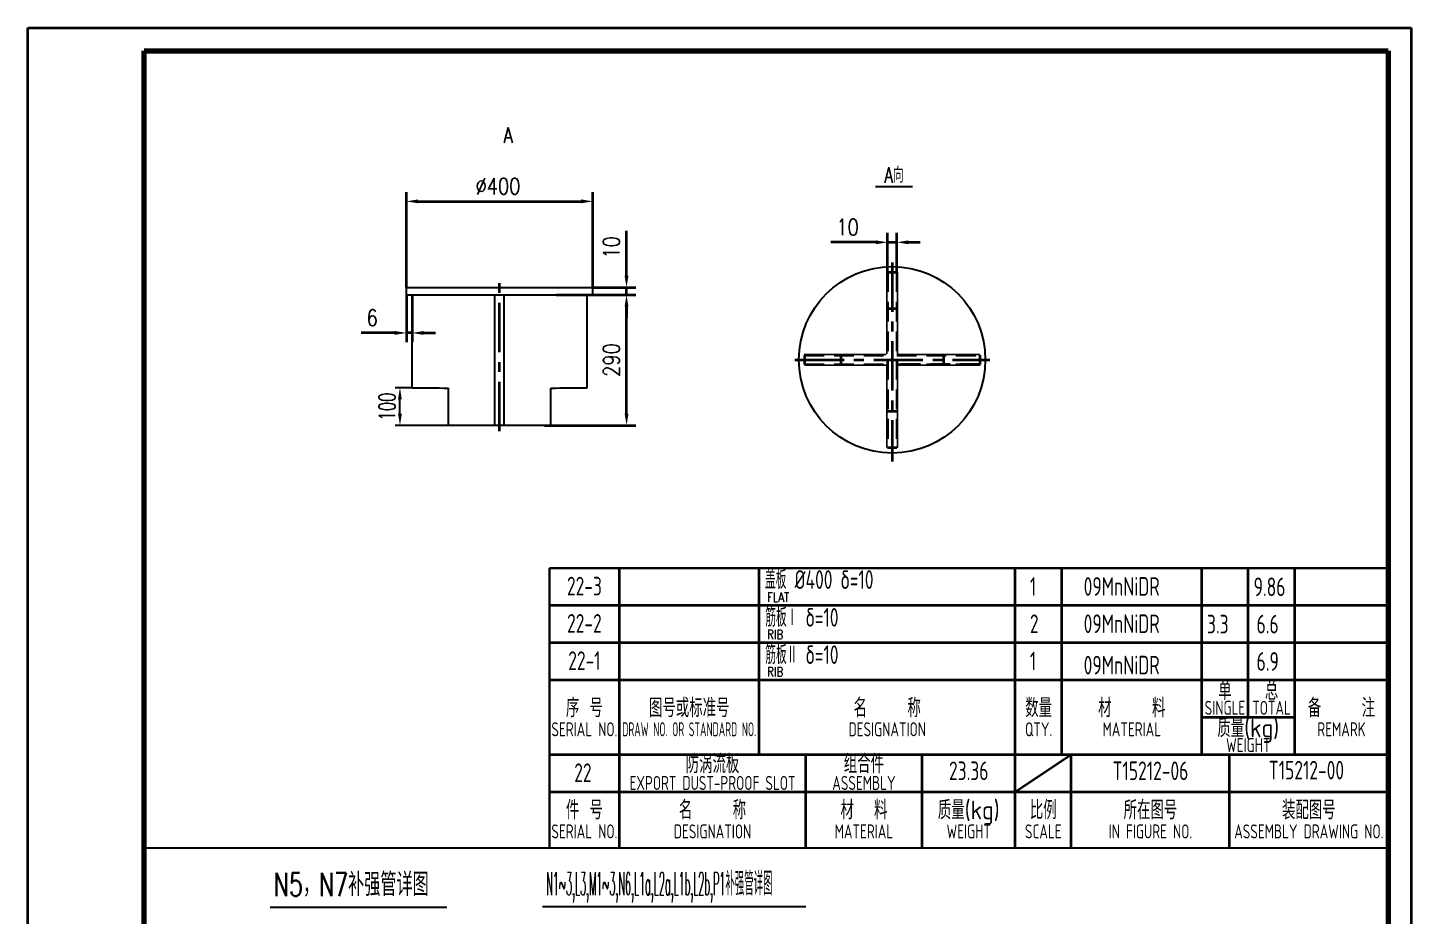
# Model space of a CAD drawing. Header units: millimetres. Extents: x -375 to 18177, y -75 to 6225.
# Drawn here: x -375 to 4080, y 3366 to 6225 of the extents above; entities that cross this region are included whole.
import ezdxf
from ezdxf.enums import TextEntityAlignment as Align

# ---------------------------------------------------------------- set-up
doc = ezdxf.new("R2010")
doc.units = ezdxf.units.MM
doc.header["$LTSCALE"] = 5
doc.linetypes.add('CENTER', pattern=[50.8, 31.75, -6.35, 6.35, -6.35])
doc.linetypes.add('DASHED', pattern=[19.05, 12.7, -6.35])
for name, color, linetype, lineweight in [('1轮廓实线层', 7, 'Continuous', 70), ('2细线层', 4, 'Continuous', 35), ('3中心线层', 1, 'CENTER', 35), ('4虚线层', 6, 'DASHED', 35), ('6文字层', 3, 'Continuous', 35), ('7标注层', 4, 'Continuous', 35), ('图框层', 7, 'Continuous', 70)]:
    doc.layers.add(name, color=color, linetype=linetype, lineweight=lineweight)
doc.styles.add('HC_GBDIM', font='romans', dxfattribs={"width": 0.667, "bigfont": 'gbcbig'})
doc.styles.add('PC_TEXTSTYLE', font='romans.shx', dxfattribs={"width": 0.8, "bigfont": 'hzfs.shx'})
doc.styles.add('TH_GBDIM', font='romans.shx', dxfattribs={"width": 0.8, "bigfont": 'gbcbig.shx'})
doc.styles.add('工程字', font='gbenor.shx', dxfattribs={"width": 0.8, "bigfont": 'gbcbig.shx'})
doc.dimstyles.new('HC_GBDIM', dxfattribs={"dimscale": 15, "dimtxt": 3.5, "dimasz": 2.5, "dimexe": 2, "dimexo": 0, "dimgap": 1.5, "dimtad": 1, "dimdec": 1, "dimzin": 0, "dimdsep": 46, "dimtxsty": 'HC_GBDIM', "dimcen": 2.5, "dimclrd": 130, "dimclre": 130, "dimclrt": 3, "dimadec": 0, "dimazin": 0, "dimtfac": 0.714286, "dimtdec": 1, "dimtmove": 0, "dimatfit": 3, "dimfxl": 0, "dimtzin": 0, "dimlwd": -1, "dimlwe": -1, "dimarcsym": 0})
doc.dimstyles.new('TH_GBDIM', dxfattribs={"dimscale": 15, "dimtxt": 3.5, "dimasz": 2.5, "dimexe": 2, "dimexo": 0, "dimgap": 1.5, "dimtad": 1, "dimdec": 1, "dimzin": 0, "dimdsep": 46, "dimtxsty": 'TH_GBDIM', "dimcen": 2.5, "dimclrd": 130, "dimclre": 130, "dimclrt": 3, "dimadec": 0, "dimazin": 0, "dimtfac": 0.714286, "dimtdec": 1, "dimtmove": 0, "dimatfit": 3, "dimfxl": 0, "dimtzin": 0, "dimlwd": -1, "dimlwe": -1, "dimarcsym": 0})

# ---------------------------------------------------------------- blocks, each defined once
blk = doc.blocks.new('*D3')
at = {"layer": '7标注层', "color": 130}
for p, q in [((2355.9, 5534.5), (2211.4, 5534.5)), ((2393.4, 5438.4), (2393.4, 5564.5)), ((2393.4, 5534.5), (2423.4, 5534.5)), ((2423.4, 5438.4), (2423.4, 5564.5)), ((2460.9, 5534.5), (2498.4, 5534.5))]:
    blk.add_line(p, q, dxfattribs=at)
for points in [[(2355.9, 5528.2), (2355.9, 5540.7), (2393.4, 5534.5)], [(2460.9, 5540.7), (2460.9, 5528.2), (2423.4, 5534.5)]]:
    blk.add_solid(points, dxfattribs=at)
at = {"layer": 'Defpoints', "color": 0}
for p in [(2423.4, 5534.5), (2393.4, 5438.4), (2423.4, 5438.4)]:
    blk.add_point(p, dxfattribs=at)
at = {"layer": '7标注层', "color": 3, "insert": (2264.9, 5583.2), "char_height": 52.5, "attachment_point": 5, "style": 'TH_GBDIM'}
blk.add_mtext('10{}{{\\H0.7x;}{}}', dxfattribs=at)
blk = doc.blocks.new('*D6')
at = {"layer": '7标注层', "color": 130}
for p, q in [((1327.6, 5365.4), (1583.2, 5365.4)), ((1553.2, 4983), (1553.2, 5327.9)), ((1289.4, 4945.5), (1583.2, 4945.5))]:
    blk.add_line(p, q, dxfattribs=at)
for points in [[(1559.4, 5327.9), (1546.9, 5327.9), (1553.2, 5365.4)], [(1546.9, 4983), (1559.4, 4983), (1553.2, 4945.5)]]:
    blk.add_solid(points, dxfattribs=at)
at = {"layer": 'Defpoints', "color": 0}
for p in [(1327.6, 5365.4), (1553.2, 5365.4), (1289.4, 4945.5)]:
    blk.add_point(p, dxfattribs=at)
at = {"layer": '7标注层', "color": 3, "insert": (1504.4, 5155.5), "char_height": 52.5, "attachment_point": 5, "rotation": 90, "style": 'TH_GBDIM'}
blk.add_mtext('290{}{{\\H0.7x;}{}}', dxfattribs=at)
blk = doc.blocks.new('*D1')
at = {"layer": '7标注层', "color": 130}
for p, q in [((844.6, 5365.4), (844.6, 5212.8)), ((862.6, 5365.4), (862.6, 5212.8)), ((807.1, 5242.8), (698.6, 5242.8)), ((862.6, 5242.8), (844.6, 5242.8)), ((900.1, 5242.8), (937.6, 5242.8))]:
    blk.add_line(p, q, dxfattribs=at)
for points in [[(807.1, 5236.6), (807.1, 5249.1), (844.6, 5242.8)], [(900.1, 5249.1), (900.1, 5236.6), (862.6, 5242.8)]]:
    blk.add_solid(points, dxfattribs=at)
at = {"layer": 'Defpoints', "color": 0}
for p in [(844.6, 5365.4), (862.6, 5365.4), (844.6, 5242.8)]:
    blk.add_point(p, dxfattribs=at)
at = {"layer": '7标注层', "color": 3, "insert": (734.1, 5291.6), "char_height": 52.5, "attachment_point": 5, "style": 'TH_GBDIM'}
blk.add_mtext('6{}{{\\H0.7x;}{}}', dxfattribs=at)
blk = doc.blocks.new('*D2')
at = {"layer": '7标注层', "color": 130}
for p, q in [((1553.2, 5426.9), (1553.2, 5571.4)), ((1444.6, 5389.4), (1583.2, 5389.4)), ((1444.6, 5365.4), (1583.2, 5365.4)), ((1553.2, 5365.4), (1553.2, 5389.4)), ((1553.2, 5327.9), (1553.2, 5290.4))]:
    blk.add_line(p, q, dxfattribs=at)
for points in [[(1546.9, 5426.9), (1559.4, 5426.9), (1553.2, 5389.4)], [(1559.4, 5327.9), (1546.9, 5327.9), (1553.2, 5365.4)]]:
    blk.add_solid(points, dxfattribs=at)
at = {"layer": 'Defpoints', "color": 0}
for p in [(1444.6, 5389.4), (1444.6, 5365.4), (1553.2, 5389.4)]:
    blk.add_point(p, dxfattribs=at)
at = {"layer": '7标注层', "color": 3, "insert": (1504.4, 5517.9), "char_height": 52.5, "attachment_point": 5, "rotation": 90, "style": 'TH_GBDIM'}
blk.add_mtext('10{}{{\\H0.7x;}{}}', dxfattribs=at)
blk = doc.blocks.new('*D5')
at = {"layer": '7标注层', "color": 130}
for p, q in [((844.6, 5389.4), (844.6, 5696.2)), ((882.1, 5666.2), (1407.1, 5666.2)), ((1444.6, 5389.4), (1444.6, 5696.2))]:
    blk.add_line(p, q, dxfattribs=at)
for points in [[(882.1, 5672.4), (882.1, 5659.9), (844.6, 5666.2)], [(1407.1, 5659.9), (1407.1, 5672.4), (1444.6, 5666.2)]]:
    blk.add_solid(points, dxfattribs=at)
at = {"layer": 'Defpoints', "color": 0}
for p in [(1444.6, 5666.2), (844.6, 5389.4), (1444.6, 5389.4)]:
    blk.add_point(p, dxfattribs=at)
at = {"layer": '7标注层', "color": 3, "insert": (1139.3, 5714.9), "char_height": 52.5, "attachment_point": 5, "style": 'TH_GBDIM'}
blk.add_mtext('%%c400{}{{\\H0.7x;}{}}', dxfattribs=at)
blk = doc.blocks.new('*D4')
at = {"color": 130}
for p, q in [((862.6, 5066.4), (808.6, 5066.4)), ((823.6, 4983), (823.6, 5028.9)), ((979.6, 4945.5), (808.6, 4945.5))]:
    blk.add_line(p, q, dxfattribs=at)
for points in [[(829.8, 5028.9), (817.3, 5028.9), (823.6, 5066.4)], [(817.3, 4983), (829.8, 4983), (823.6, 4945.5)]]:
    blk.add_solid(points, dxfattribs=at)
at = {"layer": 'Defpoints', "color": 0}
for p in [(823.6, 5066.4), (862.6, 5066.4), (979.6, 4945.5)]:
    blk.add_point(p, dxfattribs=at)
at = {"color": 3, "insert": (782.3, 5006), "char_height": 52.5, "attachment_point": 5, "rotation": 90, "style": 'HC_GBDIM'}
blk.add_mtext('100{}{{\\H0.7x;}{}}', dxfattribs=at)
blk = doc.blocks.new('*U47')
at = {"layer": '2细线层'}
for p, q in [((-375, -75), (-375, 6225)), ((-375, 6225), (4080, 6225)), ((4080, 6225), (4080, -75))]:
    blk.add_line(p, q, dxfattribs=at)
at = {"layer": '图框层'}
for p, q in [((0, 0), (0, 6150)), ((0, 6150), (4005, 6150)), ((4005, 6150), (4005, 0))]:
    blk.add_line(p, q, dxfattribs=at)

msp = doc.modelspace()

# ---------------------------------------------------------------- linework, layer by layer
for p, q in [((2355.114, 5714.51), (2473.674, 5714.51)), ((844.62, 5365.436), (844.62, 5389.436)), ((844.62, 5389.436), (1444.62, 5389.436)), ((844.62, 5365.436), (1444.62, 5365.436)), ((862.62, 5066.405), (862.62, 5365.436)), ((1129.62, 4945.532), (1129.62, 5365.436)), ((1159.62, 4945.532), (1159.62, 5365.436)), ((1426.62, 5066.405), (1426.62, 5365.436)), ((1444.62, 5365.436), (1444.62, 5389.436)), ((979.62, 4945.532), (979.62, 5065.436)), ((1309.62, 4945.532), (1309.62, 5065.436)), ((979.62, 4945.532), (1309.62, 4945.532)), ((0, 3586.383), (4005, 3586.383)), ((405.761, 3395.115), (975.09, 3395.115)), ((1282.951, 3397.374), (2130.156, 3397.374))]:
    msp.add_line(p, q)
msp.add_circle((2408.401, 5156.385), 300)
for start_param, end_param in [(4.69149857, 4.70016645), (-1.5585738, -1.54990592)]:
    msp.add_ellipse((1144.62, 11814.932), major_axis=(13500, 0), ratio=0.5, start_param=start_param, end_param=end_param)
at = {"layer": '1轮廓实线层', "lineweight": 30, "ltscale": 15}
for q in [(4005, 4486.383), (1305, 3586.383)]:
    msp.add_line((1305, 4486.383), q, dxfattribs=at)
at = {"layer": '2细线层'}
for p, q in [((2393.401, 5435.039), (2389.401, 5435.039)), ((2393.401, 5427.039), (2389.401, 5427.039)), ((2393.401, 5419.039), (2389.401, 5419.039)), ((2393.401, 5411.039), (2389.401, 5411.039)), ((2393.401, 5403.039), (2389.401, 5403.039)), ((2393.401, 5395.039), (2389.401, 5395.039)), ((2423.401, 5435.039), (2427.401, 5435.039)), ((2423.401, 5427.039), (2427.401, 5427.039)), ((2423.401, 5419.039), (2427.401, 5419.039)), ((2423.401, 5411.039), (2427.401, 5411.039)), ((2423.401, 5403.039), (2427.401, 5403.039)), ((2423.401, 5395.039), (2427.401, 5395.039)), ((2393.401, 5387.039), (2389.401, 5387.039)), ((2393.401, 5379.039), (2389.401, 5379.039)), ((2393.401, 5379.039), (2389.401, 5379.039)), ((2393.401, 5371.039), (2389.401, 5371.039)), ((2393.401, 5363.039), (2389.401, 5363.039)), ((2393.401, 5355.039), (2389.401, 5355.039)), ((2393.401, 5347.039), (2389.401, 5347.039)), ((2423.401, 5387.039), (2427.401, 5387.039)), ((2423.401, 5379.039), (2427.401, 5379.039)), ((2423.401, 5379.039), (2427.401, 5379.039)), ((2423.401, 5371.039), (2427.401, 5371.039)), ((2423.401, 5363.039), (2427.401, 5363.039)), ((2423.401, 5355.039), (2427.401, 5355.039)), ((2423.401, 5347.039), (2427.401, 5347.039)), ((2393.401, 5339.039), (2389.401, 5339.039)), ((2393.401, 5331.039), (2389.401, 5331.039)), ((2393.401, 5323.039), (2389.401, 5323.039)), ((2393.401, 5323.039), (2389.401, 5323.039)), ((2393.401, 5315.039), (2389.401, 5315.039)), ((2393.401, 5307.039), (2389.401, 5307.039)), ((2393.401, 5307.039), (2389.401, 5307.039)), ((2423.401, 5339.039), (2427.401, 5339.039)), ((2423.401, 5331.039), (2427.401, 5331.039)), ((2423.401, 5323.039), (2427.401, 5323.039)), ((2423.401, 5323.039), (2427.401, 5323.039)), ((2423.401, 5315.039), (2427.401, 5315.039)), ((2423.401, 5307.039), (2427.401, 5307.039)), ((2423.401, 5307.039), (2427.401, 5307.039)), ((2393.401, 5299.039), (2389.401, 5299.039)), ((2393.401, 5291.039), (2389.401, 5291.039)), ((2393.401, 5283.039), (2389.401, 5283.039)), ((2393.401, 5275.039), (2389.401, 5275.039)), ((2393.401, 5267.039), (2389.401, 5267.039)), ((2393.401, 5259.039), (2389.401, 5259.039)), ((2423.401, 5299.039), (2427.401, 5299.039)), ((2423.401, 5291.039), (2427.401, 5291.039)), ((2423.401, 5283.039), (2427.401, 5283.039)), ((2423.401, 5275.039), (2427.401, 5275.039)), ((2423.401, 5267.039), (2427.401, 5267.039)), ((2423.401, 5259.039), (2427.401, 5259.039)), ((2393.401, 5251.039), (2389.401, 5251.039)), ((2393.401, 5251.039), (2389.401, 5251.039)), ((2393.401, 5243.039), (2389.401, 5243.039)), ((2393.401, 5235.039), (2389.401, 5235.039)), ((2393.401, 5227.039), (2389.401, 5227.039)), ((2393.401, 5219.039), (2389.401, 5219.039)), ((2423.401, 5251.039), (2427.401, 5251.039)), ((2423.401, 5251.039), (2427.401, 5251.039)), ((2423.401, 5243.039), (2427.401, 5243.039)), ((2423.401, 5235.039), (2427.401, 5235.039)), ((2423.401, 5227.039), (2427.401, 5227.039)), ((2423.401, 5219.039), (2427.401, 5219.039)), ((2129.747, 5171.385), (2129.747, 5175.385)), ((2137.747, 5171.385), (2137.747, 5175.385)), ((2145.747, 5171.385), (2145.747, 5175.385)), ((2153.747, 5171.385), (2153.747, 5175.385)), ((2161.747, 5171.385), (2161.747, 5175.385)), ((2169.747, 5171.385), (2169.747, 5175.385)), ((2177.747, 5171.385), (2177.747, 5175.385)), ((2185.747, 5171.385), (2185.747, 5175.385)), ((2185.747, 5171.385), (2185.747, 5175.385)), ((2193.747, 5171.385), (2193.747, 5175.385)), ((2201.747, 5171.385), (2201.747, 5175.385)), ((2209.747, 5171.385), (2209.747, 5175.385)), ((2217.747, 5171.385), (2217.747, 5175.385)), ((2225.747, 5171.385), (2225.747, 5175.385)), ((2233.747, 5171.385), (2233.747, 5175.385)), ((2241.747, 5171.385), (2241.747, 5175.385)), ((2241.747, 5171.385), (2241.747, 5175.385)), ((2249.747, 5171.385), (2249.747, 5175.385)), ((2257.747, 5171.385), (2257.747, 5175.385)), ((2257.747, 5171.385), (2257.747, 5175.385)), ((2265.747, 5171.385), (2265.747, 5175.385)), ((2273.747, 5171.385), (2273.747, 5175.385)), ((2281.747, 5171.385), (2281.747, 5175.385)), ((2289.747, 5171.385), (2289.747, 5175.385)), ((2297.747, 5171.385), (2297.747, 5175.385)), ((2305.747, 5171.385), (2305.747, 5175.385)), ((2313.747, 5171.385), (2313.747, 5175.385)), ((2313.747, 5171.385), (2313.747, 5175.385)), ((2321.747, 5171.385), (2321.747, 5175.385)), ((2329.747, 5171.385), (2329.747, 5175.385)), ((2337.747, 5171.385), (2337.747, 5175.385)), ((2345.747, 5171.385), (2345.747, 5175.385)), ((2353.747, 5171.385), (2353.747, 5175.385)), ((2361.747, 5171.385), (2361.747, 5175.385)), ((2369.747, 5171.385), (2369.747, 5175.385)), ((2369.747, 5171.385), (2369.747, 5175.385)), ((2377.747, 5171.385), (2377.747, 5175.385)), ((2385.747, 5171.385), (2385.747, 5175.385)), ((2393.401, 5211.039), (2389.401, 5211.039)), ((2393.401, 5203.039), (2389.401, 5203.039)), ((2393.401, 5195.039), (2389.401, 5195.039)), ((2393.401, 5195.039), (2389.401, 5195.039)), ((2393.401, 5187.039), (2389.401, 5187.039)), ((2393.401, 5179.039), (2389.401, 5179.039)), ((2423.401, 5211.039), (2427.401, 5211.039)), ((2423.401, 5203.039), (2427.401, 5203.039)), ((2423.401, 5195.039), (2427.401, 5195.039)), ((2423.401, 5195.039), (2427.401, 5195.039)), ((2423.401, 5195.039), (2427.401, 5195.039)), ((2423.401, 5195.039), (2427.401, 5195.039)), ((2423.401, 5187.039), (2427.401, 5187.039)), ((2423.401, 5187.039), (2427.401, 5187.039)), ((2423.401, 5179.039), (2427.401, 5179.039)), ((2423.401, 5179.039), (2427.401, 5179.039)), ((2431.055, 5171.385), (2431.055, 5175.385)), ((2439.055, 5171.385), (2439.055, 5175.385)), ((2447.055, 5171.385), (2447.055, 5175.385)), ((2447.055, 5171.385), (2447.055, 5175.385)), ((2455.055, 5171.385), (2455.055, 5175.385)), ((2463.055, 5171.385), (2463.055, 5175.385)), ((2471.055, 5171.385), (2471.055, 5175.385)), ((2479.055, 5171.385), (2479.055, 5175.385)), ((2487.055, 5171.385), (2487.055, 5175.385)), ((2495.055, 5171.385), (2495.055, 5175.385)), ((2503.055, 5171.385), (2503.055, 5175.385)), ((2503.055, 5171.385), (2503.055, 5175.385)), ((2511.055, 5171.385), (2511.055, 5175.385)), ((2519.055, 5171.385), (2519.055, 5175.385)), ((2527.055, 5171.385), (2527.055, 5175.385)), ((2535.055, 5171.385), (2535.055, 5175.385)), ((2543.055, 5171.385), (2543.055, 5175.385)), ((2551.055, 5171.385), (2551.055, 5175.385)), ((2559.055, 5171.385), (2559.055, 5175.385)), ((2559.055, 5171.385), (2559.055, 5175.385)), ((2567.055, 5171.385), (2567.055, 5175.385)), ((2575.055, 5171.385), (2575.055, 5175.385)), ((2575.055, 5171.385), (2575.055, 5175.385)), ((2583.055, 5171.385), (2583.055, 5175.385)), ((2591.055, 5171.385), (2591.055, 5175.385)), ((2599.055, 5171.385), (2599.055, 5175.385)), ((2607.055, 5171.385), (2607.055, 5175.385)), ((2615.055, 5171.385), (2615.055, 5175.385)), ((2623.055, 5171.385), (2623.055, 5175.385)), ((2631.055, 5171.385), (2631.055, 5175.385)), ((2631.055, 5171.385), (2631.055, 5175.385)), ((2639.055, 5171.385), (2639.055, 5175.385)), ((2647.055, 5171.385), (2647.055, 5175.385)), ((2655.055, 5171.385), (2655.055, 5175.385)), ((2663.055, 5171.385), (2663.055, 5175.385)), ((2671.055, 5171.385), (2671.055, 5175.385)), ((2679.055, 5171.385), (2679.055, 5175.385)), ((2687.055, 5171.385), (2687.055, 5175.385)), ((2129.747, 5141.385), (2129.747, 5137.385)), ((2137.747, 5141.385), (2137.747, 5137.385)), ((2145.747, 5141.385), (2145.747, 5137.385)), ((2153.747, 5141.385), (2153.747, 5137.385)), ((2161.747, 5141.385), (2161.747, 5137.385)), ((2169.747, 5141.385), (2169.747, 5137.385)), ((2177.747, 5141.385), (2177.747, 5137.385)), ((2185.747, 5141.385), (2185.747, 5137.385)), ((2185.747, 5141.385), (2185.747, 5137.385)), ((2193.747, 5141.385), (2193.747, 5137.385)), ((2201.747, 5141.385), (2201.747, 5137.385)), ((2209.747, 5141.385), (2209.747, 5137.385)), ((2217.747, 5141.385), (2217.747, 5137.385)), ((2225.747, 5141.385), (2225.747, 5137.385)), ((2233.747, 5141.385), (2233.747, 5137.385)), ((2241.747, 5141.385), (2241.747, 5137.385)), ((2241.747, 5141.385), (2241.747, 5137.385)), ((2249.747, 5141.385), (2249.747, 5137.385)), ((2257.747, 5141.385), (2257.747, 5137.385)), ((2257.747, 5141.385), (2257.747, 5137.385)), ((2265.747, 5141.385), (2265.747, 5137.385)), ((2273.747, 5141.385), (2273.747, 5137.385)), ((2281.747, 5141.385), (2281.747, 5137.385)), ((2289.747, 5141.385), (2289.747, 5137.385)), ((2297.747, 5141.385), (2297.747, 5137.385)), ((2305.747, 5141.385), (2305.747, 5137.385)), ((2313.747, 5141.385), (2313.747, 5137.385)), ((2313.747, 5141.385), (2313.747, 5137.385)), ((2321.747, 5141.385), (2321.747, 5137.385)), ((2329.747, 5141.385), (2329.747, 5137.385)), ((2337.747, 5141.385), (2337.747, 5137.385)), ((2345.747, 5141.385), (2345.747, 5137.385)), ((2353.747, 5141.385), (2353.747, 5137.385)), ((2361.747, 5141.385), (2361.747, 5137.385)), ((2369.747, 5141.385), (2369.747, 5137.385)), ((2369.747, 5141.385), (2369.747, 5137.385)), ((2377.747, 5141.385), (2377.747, 5137.385)), ((2385.747, 5141.385), (2385.747, 5137.385)), ((2393.401, 5133.731), (2389.401, 5133.731)), ((2393.401, 5125.731), (2389.401, 5125.731)), ((2423.401, 5133.731), (2427.401, 5133.731)), ((2423.401, 5133.731), (2427.401, 5133.731)), ((2423.401, 5125.731), (2427.401, 5125.731)), ((2423.401, 5125.731), (2427.401, 5125.731)), ((2431.055, 5141.385), (2431.055, 5137.385)), ((2439.055, 5141.385), (2439.055, 5137.385)), ((2447.055, 5141.385), (2447.055, 5137.385)), ((2447.055, 5141.385), (2447.055, 5137.385)), ((2455.055, 5141.385), (2455.055, 5137.385)), ((2463.055, 5141.385), (2463.055, 5137.385)), ((2471.055, 5141.385), (2471.055, 5137.385)), ((2479.055, 5141.385), (2479.055, 5137.385)), ((2487.055, 5141.385), (2487.055, 5137.385)), ((2495.055, 5141.385), (2495.055, 5137.385)), ((2503.055, 5141.385), (2503.055, 5137.385)), ((2503.055, 5141.385), (2503.055, 5137.385)), ((2511.055, 5141.385), (2511.055, 5137.385)), ((2519.055, 5141.385), (2519.055, 5137.385)), ((2527.055, 5141.385), (2527.055, 5137.385)), ((2535.055, 5141.385), (2535.055, 5137.385)), ((2543.055, 5141.385), (2543.055, 5137.385)), ((2551.055, 5141.385), (2551.055, 5137.385)), ((2559.055, 5141.385), (2559.055, 5137.385)), ((2559.055, 5141.385), (2559.055, 5137.385)), ((2567.055, 5141.385), (2567.055, 5137.385)), ((2575.055, 5141.385), (2575.055, 5137.385)), ((2575.055, 5141.385), (2575.055, 5137.385)), ((2583.055, 5141.385), (2583.055, 5137.385)), ((2591.055, 5141.385), (2591.055, 5137.385)), ((2599.055, 5141.385), (2599.055, 5137.385)), ((2607.055, 5141.385), (2607.055, 5137.385)), ((2615.055, 5141.385), (2615.055, 5137.385)), ((2623.055, 5141.385), (2623.055, 5137.385)), ((2631.055, 5141.385), (2631.055, 5137.385)), ((2631.055, 5141.385), (2631.055, 5137.385)), ((2639.055, 5141.385), (2639.055, 5137.385)), ((2647.055, 5141.385), (2647.055, 5137.385)), ((2655.055, 5141.385), (2655.055, 5137.385)), ((2663.055, 5141.385), (2663.055, 5137.385)), ((2671.055, 5141.385), (2671.055, 5137.385)), ((2679.055, 5141.385), (2679.055, 5137.385)), ((2687.055, 5141.385), (2687.055, 5137.385)), ((2393.401, 5117.731), (2389.401, 5117.731)), ((2393.401, 5117.731), (2389.401, 5117.731)), ((2393.401, 5109.731), (2389.401, 5109.731)), ((2393.401, 5101.731), (2389.401, 5101.731)), ((2393.401, 5093.731), (2389.401, 5093.731)), ((2393.401, 5085.731), (2389.401, 5085.731)), ((2423.401, 5117.731), (2427.401, 5117.731)), ((2423.401, 5117.731), (2427.401, 5117.731)), ((2423.401, 5117.731), (2427.401, 5117.731)), ((2423.401, 5117.731), (2427.401, 5117.731)), ((2423.401, 5109.731), (2427.401, 5109.731)), ((2423.401, 5101.731), (2427.401, 5101.731)), ((2423.401, 5093.731), (2427.401, 5093.731)), ((2423.401, 5085.731), (2427.401, 5085.731)), ((2393.401, 5077.731), (2389.401, 5077.731)), ((2393.401, 5069.731), (2389.401, 5069.731)), ((2393.401, 5061.731), (2389.401, 5061.731)), ((2393.401, 5061.731), (2389.401, 5061.731)), ((2393.401, 5053.731), (2389.401, 5053.731)), ((2393.401, 5045.731), (2389.401, 5045.731)), ((2393.401, 5037.731), (2389.401, 5037.731)), ((2423.401, 5077.731), (2427.401, 5077.731)), ((2423.401, 5069.731), (2427.401, 5069.731)), ((2423.401, 5061.731), (2427.401, 5061.731)), ((2423.401, 5061.731), (2427.401, 5061.731)), ((2423.401, 5053.731), (2427.401, 5053.731)), ((2423.401, 5045.731), (2427.401, 5045.731)), ((2423.401, 5037.731), (2427.401, 5037.731)), ((2393.401, 5029.731), (2389.401, 5029.731)), ((2393.401, 5021.731), (2389.401, 5021.731)), ((2393.401, 5013.731), (2389.401, 5013.731)), ((2393.401, 5005.731), (2389.401, 5005.731)), ((2393.401, 5005.731), (2389.401, 5005.731)), ((2393.401, 4997.731), (2389.401, 4997.731)), ((2393.401, 4989.731), (2389.401, 4989.731)), ((2393.401, 4989.731), (2389.401, 4989.731)), ((2423.401, 5029.731), (2427.401, 5029.731)), ((2423.401, 5021.731), (2427.401, 5021.731)), ((2423.401, 5013.731), (2427.401, 5013.731)), ((2423.401, 5005.731), (2427.401, 5005.731)), ((2423.401, 5005.731), (2427.401, 5005.731)), ((2423.401, 4997.731), (2427.401, 4997.731)), ((2423.401, 4989.731), (2427.401, 4989.731)), ((2423.401, 4989.731), (2427.401, 4989.731)), ((2393.401, 4981.731), (2389.401, 4981.731)), ((2393.401, 4973.731), (2389.401, 4973.731)), ((2393.401, 4965.731), (2389.401, 4965.731)), ((2393.401, 4957.731), (2389.401, 4957.731)), ((2393.401, 4949.731), (2389.401, 4949.731)), ((2423.401, 4981.731), (2427.401, 4981.731)), ((2423.401, 4973.731), (2427.401, 4973.731)), ((2423.401, 4965.731), (2427.401, 4965.731)), ((2423.401, 4957.731), (2427.401, 4957.731)), ((2423.401, 4949.731), (2427.401, 4949.731)), ((2393.401, 4941.731), (2389.401, 4941.731)), ((2393.401, 4933.731), (2389.401, 4933.731)), ((2393.401, 4933.731), (2389.401, 4933.731)), ((2393.401, 4925.731), (2389.401, 4925.731)), ((2393.401, 4917.731), (2389.401, 4917.731)), ((2393.401, 4909.731), (2389.401, 4909.731)), ((2393.401, 4901.731), (2389.401, 4901.731)), ((2423.401, 4941.731), (2427.401, 4941.731)), ((2423.401, 4933.731), (2427.401, 4933.731)), ((2423.401, 4933.731), (2427.401, 4933.731)), ((2423.401, 4925.731), (2427.401, 4925.731)), ((2423.401, 4917.731), (2427.401, 4917.731)), ((2423.401, 4909.731), (2427.401, 4909.731)), ((2423.401, 4901.731), (2427.401, 4901.731)), ((2393.401, 4893.731), (2389.401, 4893.731)), ((2393.401, 4885.731), (2389.401, 4885.731)), ((2393.401, 4877.731), (2389.401, 4877.731)), ((2423.401, 4893.731), (2427.401, 4893.731)), ((2423.401, 4885.731), (2427.401, 4885.731)), ((2423.401, 4877.731), (2427.401, 4877.731)), ((1530, 3886.383), (1530, 4486.383)), ((1980, 3886.383), (1980, 4486.383)), ((2805, 3886.383), (2805, 4486.383)), ((2955, 3886.383), (2955, 4486.383)), ((3405, 3886.383), (3405, 4486.383)), ((3555, 4006.383), (3555, 4486.383)), ((3705, 3886.383), (3705, 4486.383)), ((1305, 4366.383), (4005, 4366.383)), ((1305, 4246.383), (4005, 4246.383)), ((1305, 4126.383), (4005, 4126.383)), ((1530, 3586.383), (1530, 4006.383)), ((2805, 3586.383), (2805, 4006.383)), ((3405, 4006.383), (3705, 4006.383)), ((1305, 3886.383), (4005, 3886.383)), ((1305, 3886.383), (4005, 3886.383)), ((2130, 3586.383), (2130, 3886.383)), ((2505, 3586.383), (2505, 3886.383)), ((2985, 3586.383), (2985, 3886.383)), ((3495, 3586.383), (3495, 3886.383)), ((1305, 3766.383), (4005, 3766.383)), ((1305, 3766.383), (4005, 3766.383))]:
    msp.add_line(p, q, dxfattribs=at)
at = {"layer": '3中心线层'}
for p, q in [((2408.401, 5469.899), (2408.401, 4828.94)), ((1144.62, 4926.916), (1144.62, 5413.942)), ((2094.91, 5156.385), (2722.775, 5156.385))]:
    msp.add_line(p, q, dxfattribs=at)
at = {"layer": '4虚线层'}
for p, q in [((2393.401, 5438.385), (2393.401, 5156.385)), ((2393.401, 5438.385), (2423.401, 5438.385)), ((2423.401, 5438.385), (2423.401, 5156.385)), ((2393.401, 5321.385), (2423.401, 5321.385)), ((2126.401, 5171.385), (2393.401, 5171.385)), ((2126.401, 5171.385), (2126.401, 5141.385)), ((2243.401, 5171.385), (2243.401, 5141.385)), ((2423.401, 5171.385), (2690.401, 5171.385)), ((2573.401, 5171.385), (2573.401, 5141.385)), ((2690.401, 5171.385), (2690.401, 5141.385)), ((2126.401, 5141.385), (2393.401, 5141.385)), ((2393.401, 5156.385), (2393.401, 4874.385)), ((2423.401, 5156.385), (2423.401, 4874.385)), ((2690.401, 5141.385), (2423.401, 5141.385)), ((2423.401, 5141.385), (2690.401, 5141.385)), ((2393.401, 4991.385), (2423.401, 4991.385)), ((2393.401, 4874.385), (2423.401, 4874.385))]:
    msp.add_line(p, q, dxfattribs=at)
at = {"layer": '6文字层'}
msp.add_line((2805, 3766.383), (2985, 3886.383), dxfattribs=at)

# ---------------------------------------------------------------- block references
at = {"layer": '图框层'}
msp.add_blockref('*U47', (0, 0), dxfattribs=at)

# ---------------------------------------------------------------- texts
at = {"layer": '6文字层'}
for s, height, style, width, p in [('A向', 50, 'PC_TEXTSTYLE', 0.7, (2383.78, 5726.215)), ('盖板 %%C400 δ=10', 60, '工程字', 0.8, (1998.978, 4419.245)), ('1', 60, '工程字', 0.8, (2851.922, 4397.055)), ('09MnNiDR', 60, '工程字', 0.8, (3024.993, 4397.055)), ('9.86', 60, '工程字', 0.8, (3572.121, 4395.853)), ('FLAT', 30, 'PC_TEXTSTYLE', 0.8, (2005.869, 4377.468)), ('筋板Ⅰ δ=10', 60, '工程字', 0.8, (1999.916, 4297.646)), ('2', 60, '工程字', 0.8, (2851.922, 4277.055)), ('09MnNiDR', 60, '工程字', 0.8, (3024.993, 4277.055)), ('3.3', 60, '工程字', 0.8, (3422.121, 4275.853)), ('6.6', 60, '工程字', 0.8, (3581.734, 4275.853)), ('RIB', 30, 'PC_TEXTSTYLE', 0.8, (2005.869, 4257.468)), ('筋板Ⅱ δ=10', 60, '工程字', 0.8, (1999.916, 4177.646)), ('1', 60, '工程字', 0.8, (2851.922, 4157.055)), ('09MnNiDR', 60, '工程字', 0.8, (3024.993, 4143.888)), ('6.9', 60, '工程字', 0.8, (3581.734, 4155.853)), ('RIB', 30, 'PC_TEXTSTYLE', 0.8, (2005.869, 4137.468)), ('N5，N7补强管详图', 74.25, 'PC_TEXTSTYLE', 0.7, (417.528, 3430.937)), ('N1~3,L3,M1~3,N6,L1a,L2a,L1b,L2b,P1补强管详图', 75, 'PC_TEXTSTYLE', 0.3, (1294.718, 3433.196))]:
    msp.add_text(s, height=height, dxfattribs=dict(at, style=style, width=width)).set_placement(p)
at = {"layer": '6文字层', "style": '工程字'}
for s, height, width, p in [('22-3', 60, 0.8, (1417.5, 4398.248)), ('22-2', 60, 0.8, (1417.5, 4278.248)), ('22-1', 60, 0.8, (1417.5, 4158.248)), ('SINGLE', 45, 0.8, (3480, 4014.08)), ('TOTAL', 45, 0.8, (3630, 4014.08)), ('SERIAL NO.', 45, 0.8, (1417.5, 3944.961)), ('DRAW NO. OR STANDARD NO.', 45, 0.6, (1755, 3944.961)), ('DESIGNATION', 45, 0.8, (2392.5, 3944.961)), ('QTY.', 45, 0.8, (2880, 3944.961)), ('MATERIAL', 45, 0.8, (3180, 3944.961)), ('REMARK', 45, 0.8, (3855, 3944.961)), ('WEIGHT', 45, 0.8, (3555, 3894.08)), ('22', 60, 0.8, (1412.682, 3797.776)), ('23.36', 60, 0.8, (2655, 3803.883)), ('T15212-06', 60, 0.8, (3240, 3803.883)), ('T15212-00', 60, 0.8, (3742.171, 3805.958)), ('EXPORT DUST-PROOF SLOT', 45, 0.8, (1830, 3772.226)), ('ASSEMBLY', 45, 0.8, (2317.5, 3772.226)), ('SERIAL NO.', 45, 0.8, (1417.5, 3616.383)), ('DESIGNATION', 45, 0.8, (1830, 3616.383)), ('MATERIAL', 45, 0.8, (2317.5, 3616.383)), ('WEIGHT', 45, 0.8, (2655, 3616.383)), ('SCALE', 45, 0.8, (2895, 3616.383)), ('IN FIGURE NO.', 45, 0.8, (3240, 3616.383)), ('ASSEMBLY DRAWING NO.', 45, 0.8, (3750, 3616.383))]:
    msp.add_text(s, height=height, dxfattribs=dict(at, width=width)).set_placement(p, align=Align.CENTER)
for s, p in [('单', (3480, 4061.69)), ('总', (3630, 4061.69)), ('序 号', (1417.5, 4006.383)), ('图号或标准号', (1755, 4006.383)), ('名    称', (2392.5, 4006.383)), ('数量', (2880, 4006.383)), ('材    料', (3180, 4006.383)), ('备    注', (3855, 4006.383)), ('质量(kg)', (3555, 3941.69)), ('防涡流板', (1830, 3826.236)), ('组合件', (2317.5, 3826.236)), ('件 号', (1417.5, 3677.805)), ('名    称', (1830, 3677.805)), ('材  料', (2317.5, 3677.805)), ('质量(kg)', (2655, 3677.805)), ('比例', (2895, 3677.805)), ('所在图号', (3240, 3677.805)), ('装配图号', (3750, 3677.805))]:
    msp.add_text(s, height=60, dxfattribs=at).set_placement(p, align=Align.CENTER)
at = {"layer": '6文字层', "insert": (1172.442, 5879.27), "char_height": 50, "attachment_point": 5, "style": 'PC_TEXTSTYLE'}
msp.add_mtext('A', dxfattribs=at)

# ---------------------------------------------------------------- dimensions: what is measured, and where the dimension line sits
dim = msp.add_linear_dim(base=(823.558, 5066.405), p1=(979.62, 4945.532), p2=(862.62, 5066.405), angle=90, text='100{}{{\\H0.7x;}{}}', dimstyle='HC_GBDIM', override={"dimexe": 1, "dimgap": 1})
dim.commit()
dim.dimension.update_dxf_attribs({"geometry": '*D4', "text_midpoint": (782.308, 5005.969)})
at = {"layer": '7标注层'}
for base, p1, p2, text, picture, middle in [((1444.62, 5666.184), (844.62, 5389.436), (1444.62, 5389.436), '%%c400{}{{\\H0.7x;}{}}', '*D5', (1139.324, 5666.184)), ((2423.401, 5534.5), (2393.401, 5438.385), (2423.401, 5438.385), '10{}{{\\H0.7x;}{}}', '*D3', (2264.901, 5534.5))]:
    dim = msp.add_linear_dim(base=base, p1=p1, p2=p2, text=text, dimstyle='TH_GBDIM', override={"dimdec": 2}, dxfattribs=at)
    dim.commit()
    dim.dimension.update_dxf_attribs({"geometry": picture, "text_midpoint": middle, "dimtype": 160})
dim = msp.add_linear_dim(base=(1553.157, 5389.436), p1=(1444.62, 5365.436), p2=(1444.62, 5389.436), angle=90, text='10{}{{\\H0.7x;}{}}', dimstyle='TH_GBDIM', override={"dimdec": 2}, dxfattribs=at)
dim.commit()
dim.dimension.update_dxf_attribs({"geometry": '*D2', "text_midpoint": (1504.407, 5517.936)})
dim = msp.add_linear_dim(base=(844.62, 5242.847), p1=(862.62, 5365.436), p2=(844.62, 5365.436), text='6{}{{\\H0.7x;}{}}', dimstyle='TH_GBDIM', override={"dimgap": 1.5, "dimtad": 1, "dimjust": 0, "dimdec": 0, "dimlfac": 1, "dimse1": 0, "dimse2": 0, "dimsd1": 0, "dimsd2": 0}, dxfattribs=at)
dim.commit()
dim.dimension.update_dxf_attribs({"geometry": '*D1', "text_midpoint": (734.12, 5291.597)})
dim = msp.add_linear_dim(base=(1553.157, 5365.436), p1=(1289.373, 4945.532), p2=(1327.625, 5365.436), angle=90, text='290{}{{\\H0.7x;}{}}', dimstyle='TH_GBDIM', override={"dimdec": 2}, dxfattribs=at)
dim.commit()
dim.dimension.update_dxf_attribs({"geometry": '*D6', "text_midpoint": (1553.157, 5155.484), "dimtype": 160})

doc.saveas('drawing.dxf')
